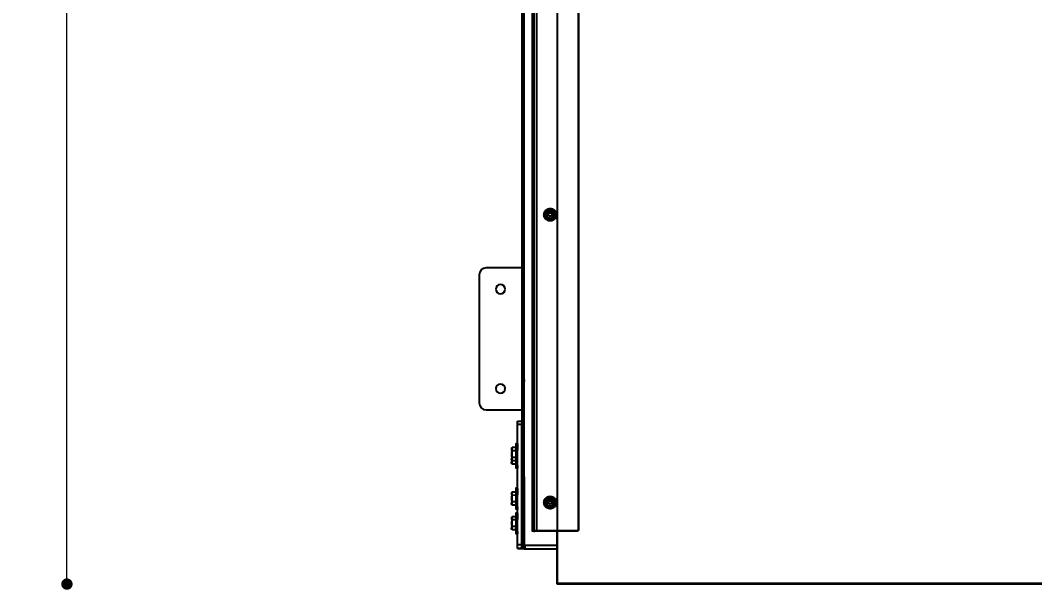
# Model space of a CAD drawing. Header units: millimetres. Extents: x 3109 to 13995, y 24552 to 39949.
# Drawn here: x 8012 to 9439, y 28842 to 29644 of the extents above; entities that cross this region are included whole.
import ezdxf

# ---------------------------------------------------------------- set-up
doc = ezdxf.new("R2010")
doc.units = ezdxf.units.MM
doc.header["$LTSCALE"] = 3
doc.layers.add('DomyÅ›lny', color=7, linetype='Continuous')
doc.styles.get("Standard").update_dxf_attribs({"font": 'arial.ttf'})
doc.dimstyles.new('MATEUSZ', dxfattribs={"dimtxt": 35, "dimasz": 16, "dimexe": 0.18, "dimexo": 0.0625, "dimgap": 0.09, "dimtad": 0, "dimdec": 0, "dimdsep": 46, "dimtxsty": 'Standard', "dimblk": 'DOT', "dimcen": 0.09, "dimse1": 1, "dimse2": 1, "dimadec": 0, "dimazin": 0, "dimtfac": 1, "dimtdec": 0, "dimtofl": 0, "dimtmove": 0, "dimatfit": 3, "dimfxl": 1, "dimtolj": 1, "dimtzin": 0, "dimlwd": 9, "dimlwe": 9, "dimarcsym": 0})

# ---------------------------------------------------------------- blocks, each defined once
blk = doc.blocks.new('_Dot')
at = {"color": 0, "linetype": 'ByBlock', "lineweight": -2}
blk.add_line((-0.5, 0), (-1, 0), dxfattribs=at)
at = {"color": 0, "linetype": 'ByBlock', "const_width": 0.5}
blk.add_lwpolyline([(-0.25, 0, 1), (0.25, 0, 1)], format="xyb", close=True, dxfattribs=at)
blk = doc.blocks.new('*D38')
at = {"color": 0, "lineweight": 9, "transparency": 16777216}
for p, q in [((8077.3, 31459.5), (8077.3, 30313)), ((8077.3, 28865.9), (8077.3, 30012.5))]:
    blk.add_line(p, q, dxfattribs=at)
at = {"layer": 'Defpoints', "color": 0, "transparency": 16777216}
for p in [(8767.1, 31475.5), (8077.3, 28849.9), (8767.1, 28849.9)]:
    blk.add_point(p, dxfattribs=at)
at = {"color": 0, "lineweight": 9, "transparency": 16777216, "xscale": 16, "yscale": 16, "zscale": 16}
for p, rotation in [((8077.3, 31475.5), 90), ((8077.3, 28849.9), 270)]:
    blk.add_blockref('_Dot', p, dxfattribs=dict(at, rotation=rotation))
at = {"color": 0, "transparency": 16777216, "insert": (8077.3, 30162.7), "char_height": 100, "attachment_point": 5, "rotation": 90}
blk.add_mtext('\\A1;2626', dxfattribs=at)

msp = doc.modelspace()

# ---------------------------------------------------------------- linework, layer by layer
at = {"layer": 'DomyÅ›lny'}
for p, q in [((8767.1, 31475.5), (8767.1, 28851.3)), ((8732.1, 28924.2), (8732.1, 31433.6)), ((8734.1, 31433.6), (8734.1, 28924.2)), ((8738, 31434.4), (8738, 28925)), ((8797.1, 28927), (8797.1, 31432.4)), ((8797.1, 31432.1), (8797.1, 28926.7)), ((8717.1, 31353), (8717.1, 29000.4)), ((8718.1, 31353.3), (8718.1, 29000.7)), ((8720.6, 29000.9), (8720.6, 31353.5)), ((8754.2, 29369.8), (8755.7, 29372.3)), ((8755.7, 29372.3), (8755.7, 29372.7)), ((8755.7, 29372.3), (8758.5, 29372.3)), ((8758.5, 29372.3), (8758.5, 29372.7)), ((8758.5, 29372.3), (8760, 29369.8)), ((8760, 29369.8), (8758.5, 29367.4)), ((8657.1, 29285), (8657.1, 29105)), ((8720.6, 29295), (8667.1, 29295)), ((8667.1, 29095), (8720.6, 29095)), ((8711.1, 29079.4), (8717.1, 29079.4)), ((8711.1, 28905.8), (8711.1, 29075.1)), ((8711.1, 29075.1), (8717.1, 29075.1)), ((8717.1, 28905.8), (8717.1, 29075.1)), ((8703.7, 29042.1), (8702.9, 29040.8)), ((8702.9, 29040.8), (8703.7, 29042)), ((8709.3, 29042), (8703.7, 29042.1)), ((8709.4, 29047.8), (8711.4, 29047.8)), ((8709.3, 29037.4), (8703.6, 29037.5)), ((8709.3, 29028.2), (8703.6, 29028.2)), ((8703.5, 29023.6), (8702.8, 29024.8)), ((8703.5, 29018.7), (8702.8, 29019.9)), ((8709.2, 29023.5), (8703.6, 29023.6)), ((8709.2, 29018.7), (8703.6, 29018.7)), ((8711.2, 29017.8), (8709.2, 29017.8)), ((8711.2, 29012.9), (8709.2, 29012.9)), ((8717.1, 29000.4), (8717.1, 28899.8)), ((8718.1, 29000.7), (8718.1, 28899.6)), ((8720.6, 29000.9), (8720.6, 28899.5)), ((8709.4, 28985.2), (8711.4, 28985.1)), ((8703.7, 28979.4), (8702.9, 28978.2)), ((8702.9, 28978.2), (8703.7, 28979.4)), ((8709.3, 28974.8), (8703.6, 28974.9)), ((8709.3, 28979.4), (8703.7, 28979.4)), ((8703.5, 28961), (8702.8, 28962.2)), ((8709.3, 28965.6), (8703.6, 28965.6)), ((8709.2, 28960.9), (8703.6, 28960.9)), ((8754.2, 28964.8), (8755.7, 28967.3)), ((8755.7, 28967.3), (8758.5, 28967.3)), ((8758.5, 28967.3), (8760, 28964.8)), ((8760, 28964.8), (8758.5, 28962.3)), ((8703.7, 28944.7), (8702.9, 28943.4)), ((8702.9, 28943.4), (8703.7, 28944.6)), ((8709.3, 28940.1), (8703.6, 28940.1)), ((8709.3, 28944.6), (8703.7, 28944.7)), ((8709.4, 28950.4), (8711.4, 28950.4)), ((8703.5, 28926.2), (8702.8, 28927.4)), ((8709.3, 28930.8), (8703.6, 28930.9)), ((8709.2, 28926.2), (8703.6, 28926.2)), ((8732.1, 28924.2), (8732.1, 28923.6)), ((8734.1, 28924.2), (8732.1, 28924.2)), ((8734.1, 28923.6), (8734.1, 28924.2)), ((8738, 28925), (8795.1, 28925)), ((8795.1, 28924.8), (8738, 28924.8)), ((8767.1, 28849.9), (8767.1, 28925)), ((8711.1, 28905.8), (8717.1, 28905.8)), ((8711.1, 28900.1), (8717.1, 28900.1)), ((8717.1, 28900.1), (8711.1, 28900.1)), ((8717.1, 28900.2), (8717.1, 28905.1)), ((8720.6, 28899.5), (8767.1, 28899.5)), ((8722.1, 28904.6), (8767.1, 28904.6)), ((8722.1, 28899.6), (8722.1, 28904.6)), ((8722.1, 28899.6), (8767.1, 28899.6)), ((8767.1, 28851.3), (8767.1, 28849.9)), ((8767.1, 28851.3), (9851.8, 28851.3)), ((9851.8, 28849.9), (8767.1, 28849.9))]:
    msp.add_line(p, q, dxfattribs=at)
for points in [[(8757.1, 29378.5, 0), (8757.9, 29378.5, 0), (8758.7, 29378.4, 0), (8759.5, 29378.2, 0), (8760.3, 29377.9, 0), (8761.1, 29377.5, 0), (8761.9, 29377.1, 0), (8762.6, 29376.6, 0), (8763.3, 29376, 0), (8763.9, 29375.3, 0), (8764.4, 29374.6, 0), (8764.9, 29373.8, 0), (8765.2, 29373, 0), (8765.5, 29372.2, 0), (8765.7, 29371.4, 0), (8765.8, 29370.6, 0), (8765.8, 29369.8, 0), (8765.8, 29369.1, 0), (8765.7, 29368.3, 0), (8765.5, 29367.5, 0), (8765.2, 29366.6, 0), (8764.9, 29365.9, 0), (8764.4, 29365.1, 0), (8763.9, 29364.4, 0), (8763.3, 29363.7, 0), (8762.6, 29363.1, 0), (8761.9, 29362.6, 0), (8761.1, 29362.1, 0), (8760.3, 29361.8, 0), (8759.5, 29361.5, 0), (8758.7, 29361.3, 0), (8757.9, 29361.2, 0), (8757.1, 29361.2, 0), (8756.3, 29361.2, 0), (8755.5, 29361.3, 0), (8754.7, 29361.5, 0), (8753.9, 29361.8, 0), (8753.1, 29362.1, 0), (8752.3, 29362.6, 0), (8751.6, 29363.1, 0), (8750.9, 29363.7, 0), (8750.3, 29364.4, 0), (8749.8, 29365.1, 0), (8749.3, 29365.9, 0), (8749, 29366.6, 0), (8748.7, 29367.5, 0), (8748.5, 29368.3, 0), (8748.4, 29369.1, 0), (8748.3, 29369.8, 0), (8748.4, 29370.6, 0), (8748.5, 29371.4, 0), (8748.7, 29372.2, 0), (8749, 29373, 0), (8749.3, 29373.8, 0), (8749.8, 29374.6, 0), (8750.3, 29375.3, 0), (8750.9, 29376, 0), (8751.6, 29376.6, 0), (8752.3, 29377.1, 0), (8753.1, 29377.5, 0), (8753.9, 29377.9, 0), (8754.7, 29378.2, 0), (8755.5, 29378.4, 0), (8756.3, 29378.5, 0)], [(8757.1, 29376.8, 0), (8757.7, 29376.7, 0), (8758.4, 29376.7, 0), (8759, 29376.5, 0), (8759.7, 29376.3, 0), (8760.3, 29376, 0), (8760.9, 29375.6, 0), (8761.5, 29375.2, 0), (8762, 29374.7, 0), (8762.5, 29374.2, 0), (8763, 29373.6, 0), (8763.3, 29373, 0), (8763.6, 29372.4, 0), (8763.8, 29371.7, 0), (8764, 29371.1, 0), (8764.1, 29370.5, 0), (8764.1, 29369.8, 0), (8764.1, 29369.2, 0), (8764, 29368.6, 0), (8763.8, 29367.9, 0), (8763.6, 29367.3, 0), (8763.3, 29366.7, 0), (8763, 29366, 0), (8762.5, 29365.5, 0), (8762, 29364.9, 0), (8761.5, 29364.5, 0), (8760.9, 29364, 0), (8760.3, 29363.7, 0), (8759.7, 29363.4, 0), (8759, 29363.2, 0), (8758.4, 29363, 0), (8757.7, 29362.9, 0), (8757.1, 29362.9, 0), (8756.5, 29362.9, 0), (8755.8, 29363, 0), (8755.2, 29363.2, 0), (8754.5, 29363.4, 0), (8753.9, 29363.7, 0), (8753.3, 29364, 0), (8752.7, 29364.5, 0), (8752.1, 29364.9, 0), (8751.7, 29365.5, 0), (8751.2, 29366, 0), (8750.9, 29366.7, 0), (8750.6, 29367.3, 0), (8750.4, 29367.9, 0), (8750.2, 29368.6, 0), (8750.1, 29369.2, 0), (8750.1, 29369.8, 0), (8750.1, 29370.5, 0), (8750.2, 29371.1, 0), (8750.4, 29371.7, 0), (8750.6, 29372.4, 0), (8750.9, 29373, 0), (8751.2, 29373.6, 0), (8751.7, 29374.2, 0), (8752.1, 29374.7, 0), (8752.7, 29375.2, 0), (8753.3, 29375.6, 0), (8753.9, 29376, 0), (8754.5, 29376.3, 0), (8755.2, 29376.5, 0), (8755.8, 29376.7, 0), (8756.5, 29376.7, 0)], [(8757.1, 28973.5, 0), (8757.9, 28973.4, 0), (8758.7, 28973.3, 0), (8759.5, 28973.1, 0), (8760.3, 28972.9, 0), (8761.1, 28972.5, 0), (8761.9, 28972.1, 0), (8762.6, 28971.5, 0), (8763.3, 28970.9, 0), (8763.9, 28970.3, 0), (8764.4, 28969.6, 0), (8764.9, 28968.8, 0), (8765.2, 28968, 0), (8765.5, 28967.2, 0), (8765.7, 28966.4, 0), (8765.8, 28965.6, 0), (8765.8, 28964.8, 0), (8765.8, 28964, 0), (8765.7, 28963.2, 0), (8765.5, 28962.4, 0), (8765.2, 28961.6, 0), (8764.9, 28960.8, 0), (8764.4, 28960.1, 0), (8763.9, 28959.4, 0), (8763.3, 28958.7, 0), (8762.6, 28958.1, 0), (8761.9, 28957.6, 0), (8761.1, 28957.1, 0), (8760.3, 28956.8, 0), (8759.5, 28956.5, 0), (8758.7, 28956.3, 0), (8757.9, 28956.2, 0), (8757.1, 28956.2, 0), (8756.3, 28956.2, 0), (8755.5, 28956.3, 0), (8754.7, 28956.5, 0), (8753.9, 28956.8, 0), (8753.1, 28957.1, 0), (8752.3, 28957.6, 0), (8751.6, 28958.1, 0), (8750.9, 28958.7, 0), (8750.3, 28959.4, 0), (8749.8, 28960.1, 0), (8749.3, 28960.8, 0), (8749, 28961.6, 0), (8748.7, 28962.4, 0), (8748.5, 28963.2, 0), (8748.4, 28964, 0), (8748.3, 28964.8, 0), (8748.4, 28965.6, 0), (8748.5, 28966.4, 0), (8748.7, 28967.2, 0), (8749, 28968, 0), (8749.3, 28968.8, 0), (8749.8, 28969.6, 0), (8750.3, 28970.3, 0), (8750.9, 28970.9, 0), (8751.6, 28971.5, 0), (8752.3, 28972.1, 0), (8753.1, 28972.5, 0), (8753.9, 28972.9, 0), (8754.7, 28973.1, 0), (8755.5, 28973.3, 0), (8756.3, 28973.4, 0)], [(8757.1, 28971.7, 0), (8757.7, 28971.7, 0), (8758.4, 28971.6, 0), (8759, 28971.5, 0), (8759.7, 28971.3, 0), (8760.3, 28971, 0), (8760.9, 28970.6, 0), (8761.5, 28970.2, 0), (8762, 28969.7, 0), (8762.5, 28969.2, 0), (8763, 28968.6, 0), (8763.3, 28968, 0), (8763.6, 28967.4, 0), (8763.8, 28966.7, 0), (8764, 28966.1, 0), (8764.1, 28965.4, 0), (8764.1, 28964.8, 0), (8764.1, 28964.2, 0), (8764, 28963.6, 0), (8763.8, 28962.9, 0), (8763.6, 28962.3, 0), (8763.3, 28961.6, 0), (8763, 28961, 0), (8762.5, 28960.4, 0), (8762, 28959.9, 0), (8761.5, 28959.4, 0), (8760.9, 28959, 0), (8760.3, 28958.7, 0), (8759.7, 28958.4, 0), (8759, 28958.2, 0), (8758.4, 28958, 0), (8757.7, 28957.9, 0), (8757.1, 28957.9, 0), (8756.5, 28957.9, 0), (8755.8, 28958, 0), (8755.2, 28958.2, 0), (8754.5, 28958.4, 0), (8753.9, 28958.7, 0), (8753.3, 28959, 0), (8752.7, 28959.4, 0), (8752.1, 28959.9, 0), (8751.7, 28960.4, 0), (8751.2, 28961, 0), (8750.9, 28961.6, 0), (8750.6, 28962.3, 0), (8750.4, 28962.9, 0), (8750.2, 28963.6, 0), (8750.1, 28964.2, 0), (8750.1, 28964.8, 0), (8750.1, 28965.4, 0), (8750.2, 28966.1, 0), (8750.4, 28966.7, 0), (8750.6, 28967.4, 0), (8750.9, 28968, 0), (8751.2, 28968.6, 0), (8751.7, 28969.2, 0), (8752.1, 28969.7, 0), (8752.7, 28970.2, 0), (8753.3, 28970.6, 0), (8753.9, 28971, 0), (8754.5, 28971.3, 0), (8755.2, 28971.5, 0), (8755.8, 28971.6, 0), (8756.5, 28971.7, 0)]]:
    msp.add_polyline3d(points, close=True, dxfattribs=at)
for points in [[(8765.8, 29369.7, 0), (8765.8, 29368.9, 0), (8765.7, 29368.1, 0), (8765.5, 29367.3, 0), (8765.2, 29366.5, 0), (8764.9, 29365.7, 0), (8764.4, 29364.9, 0), (8763.9, 29364.2, 0), (8763.3, 29363.5, 0), (8762.6, 29362.9, 0), (8761.9, 29362.4, 0), (8761.1, 29362, 0), (8760.3, 29361.6, 0), (8759.5, 29361.3, 0), (8758.7, 29361.1, 0), (8757.9, 29361, 0), (8757.1, 29361, 0), (8756.3, 29361, 0), (8755.5, 29361.1, 0), (8754.7, 29361.3, 0), (8753.9, 29361.6, 0), (8753.1, 29362, 0), (8752.3, 29362.4, 0), (8751.6, 29362.9, 0), (8750.9, 29363.5, 0), (8750.3, 29364.2, 0), (8749.8, 29364.9, 0), (8749.3, 29365.7, 0), (8749, 29366.5, 0), (8748.7, 29367.3, 0), (8748.5, 29368.1, 0), (8748.4, 29368.9, 0), (8748.3, 29369.7, 0)], [(8757.1, 29364.7, 0), (8756.6, 29364.7, 0), (8756.2, 29364.8, 0), (8755.7, 29364.9, 0), (8755.3, 29365.1, 0), (8754.8, 29365.3, 0), (8754.4, 29365.5, 0), (8753.9, 29365.8, 0), (8753.6, 29366.2, 0), (8753.2, 29366.5, 0), (8752.9, 29367, 0), (8752.7, 29367.4, 0), (8752.4, 29367.8, 0), (8752.3, 29368.3, 0), (8752.2, 29368.8, 0), (8752.1, 29369.2, 0), (8752.1, 29369.7, 0), (8752.1, 29370.1, 0), (8752.2, 29370.6, 0), (8752.3, 29371, 0), (8752.4, 29371.5, 0), (8752.7, 29371.9, 0), (8752.9, 29372.4, 0), (8753.2, 29372.8, 0), (8753.6, 29373.2, 0), (8753.9, 29373.5, 0), (8754.4, 29373.8, 0), (8754.8, 29374.1, 0), (8755.3, 29374.3, 0), (8755.7, 29374.4, 0), (8756.2, 29374.5, 0), (8756.6, 29374.6, 0), (8757.1, 29374.6, 0)], [(8754.2, 29370.2, 0), (8755.7, 29372.7, 0)], [(8755.7, 29367.7, 0), (8754.2, 29370.2, 0)], [(8755.7, 29372.7, 0), (8758.5, 29372.7, 0)], [(8757.1, 29374.6, 0), (8757.5, 29374.6, 0), (8758, 29374.5, 0), (8758.5, 29374.4, 0), (8758.9, 29374.3, 0), (8759.4, 29374.1, 0), (8759.8, 29373.8, 0), (8760.2, 29373.5, 0), (8760.6, 29373.2, 0), (8761, 29372.8, 0), (8761.3, 29372.4, 0), (8761.5, 29371.9, 0), (8761.7, 29371.5, 0), (8761.9, 29371, 0), (8762, 29370.6, 0), (8762.1, 29370.1, 0), (8762.1, 29369.7, 0), (8762.1, 29369.2, 0), (8762, 29368.8, 0), (8761.9, 29368.3, 0), (8761.7, 29367.8, 0), (8761.5, 29367.4, 0), (8761.3, 29367, 0), (8761, 29366.5, 0), (8760.6, 29366.2, 0), (8760.2, 29365.8, 0), (8759.8, 29365.5, 0), (8759.4, 29365.3, 0), (8758.9, 29365.1, 0), (8758.5, 29364.9, 0), (8758, 29364.8, 0), (8757.5, 29364.7, 0), (8757.1, 29364.7, 0)], [(8758.5, 29372.7, 0), (8760, 29370.2, 0)], [(8760, 29370.2, 0), (8758.5, 29367.7, 0)], [(8758.5, 29367.7, 0), (8755.7, 29367.7, 0)], [(8717.1, 29139.3, 0), (8717.1, 29139.3, 0), (8717.1, 29139.3, 0), (8717.1, 29139.3, 0), (8717.1, 29139.3, 0), (8717.1, 29139.3, 0), (8717.1, 29139.3, 0), (8717.1, 29139.3, 0), (8717.1, 29139.3, 0), (8717.2, 29139.3, 0), (8717.2, 29139.2, 0), (8717.3, 29139.2, 0), (8717.6, 29139.2, 0), (8718.4, 29139.1, 0), (8720.3, 29139, 0)], [(8717.1, 29137.1, 0), (8717.1, 29137.1, 0), (8717.1, 29137.1, 0), (8717.1, 29137.1, 0), (8717.1, 29137.1, 0), (8717.1, 29137.1, 0), (8717.1, 29137.1, 0), (8717.1, 29137.1, 0), (8717.1, 29137, 0), (8717.1, 29137, 0), (8717.2, 29137, 0), (8717.3, 29137, 0), (8717.7, 29136.9, 0), (8719.1, 29136.7, 0), (8722.1, 29136.6, 0)], [(8711.1, 29075.1, 0), (8711.1, 29078.4, 0), (8711.1, 29079.3, 0), (8711.1, 29079.4, 0), (8711.1, 29079.4, 0), (8711.1, 29079.4, 0), (8711.1, 29079.4, 0), (8711.1, 29079.4, 0), (8711.1, 29079.4, 0), (8711.1, 29079.4, 0), (8711.1, 29079.4, 0), (8711.1, 29079.4, 0), (8711.1, 29079.4, 0), (8711.1, 29079.4, 0), (8711.1, 29079.4, 0), (8711.1, 29079.4, 0), (8711.1, 29079.4, 0), (8711.1, 29079.4, 0), (8711.1, 29079.4, 0), (8711.1, 29079.4, 0), (8711.1, 29079.4, 0), (8711.1, 29079.4, 0), (8711.1, 29079.4, 0), (8711.1, 29079.4, 0)], [(8717.1, 29079.4, 0), (8717.1, 29079.4, 0), (8717.1, 29079.4, 0), (8717.1, 29079.4, 0), (8717.1, 29079.4, 0), (8717.1, 29079.4, 0), (8717.1, 29079.4, 0), (8717.1, 29079.4, 0), (8717.1, 29079.4, 0), (8717.1, 29079.4, 0), (8717.1, 29079.4, 0), (8717.1, 29079.4, 0), (8717.1, 29079.4, 0), (8717.1, 29079.4, 0), (8717.1, 29079.4, 0), (8717.1, 29079.4, 0), (8717.1, 29079.4, 0), (8717.1, 29079.4, 0), (8717.1, 29079.4, 0), (8717.1, 29079.4, 0), (8717.1, 29079.4, 0), (8717.1, 29079.3, 0), (8717.1, 29078.8, 0), (8717.1, 29075.1, 0)], [(8702.9, 29039.8, 0), (8703, 29040.3, 0), (8703.1, 29040.9, 0), (8703.3, 29041.4, 0), (8703.7, 29042.1, 0)], [(8702.9, 29040.8, 0), (8702.9, 29040.8, 0), (8702.9, 29040.8, 0), (8702.9, 29040.8, 0), (8702.9, 29040.8, 0), (8702.9, 29040.8, 0), (8702.9, 29040.8, 0), (8702.9, 29040.8, 0), (8702.9, 29040.8, 0), (8702.9, 29040.8, 0), (8702.9, 29040.8, 0), (8702.9, 29040.8, 0), (8702.9, 29040.8, 0), (8702.9, 29040.8, 0), (8702.9, 29040.8, 0), (8702.9, 29040.8, 0), (8702.9, 29040.8, 0), (8702.9, 29040.8, 0), (8702.9, 29040.8, 0), (8702.9, 29040.8, 0), (8702.9, 29040.8, 0), (8702.9, 29040.8, 0), (8702.9, 29040.8, 0), (8702.9, 29040.8, 0), (8702.9, 29040.8, 0), (8702.9, 29040.8, 0), (8702.9, 29040.8, 0), (8702.9, 29040.8, 0), (8702.9, 29040.8, 0), (8702.9, 29040.8, 0), (8702.9, 29040.5, 0), (8702.9, 29039.8, 0)], [(8702.9, 29039.8, 0), (8702.9, 29032.9, 0)], [(8703.6, 29037.5, 0), (8703.3, 29038.1, 0), (8703.1, 29038.7, 0), (8703, 29039.2, 0), (8702.9, 29039.8, 0)], [(8709.3, 29032.9, 0), (8709.3, 29043.4, 0), (8709.4, 29046.8, 0), (8709.4, 29047.5, 0), (8709.4, 29047.7, 0), (8709.4, 29047.8, 0), (8709.4, 29047.8, 0), (8709.4, 29047.8, 0), (8709.4, 29047.8, 0), (8709.4, 29047.8, 0), (8709.4, 29047.8, 0), (8709.4, 29047.8, 0), (8709.4, 29047.8, 0), (8709.4, 29047.8, 0), (8709.4, 29047.8, 0), (8709.4, 29047.8, 0), (8709.4, 29047.8, 0), (8709.4, 29047.8, 0), (8709.4, 29047.8, 0), (8709.4, 29047.8, 0), (8709.4, 29047.8, 0), (8709.4, 29047.8, 0), (8709.4, 29047.8, 0), (8709.4, 29047.8, 0), (8709.4, 29047.8, 0), (8709.4, 29047.8, 0), (8709.4, 29047.8, 0), (8709.4, 29047.8, 0), (8709.4, 29047.8, 0), (8709.4, 29047.8, 0), (8709.4, 29047.8, 0), (8709.4, 29047.8, 0), (8709.4, 29047.8, 0), (8709.4, 29047.7, 0), (8709.4, 29047.5, 0), (8709.4, 29046.8, 0), (8709.4, 29043.4, 0), (8709.3, 29032.7, 0)], [(8711.3, 29032.7, 0), (8711.4, 29043.3, 0), (8711.4, 29046.7, 0), (8711.4, 29047.5, 0), (8711.4, 29047.7, 0), (8711.4, 29047.8, 0), (8711.4, 29047.8, 0), (8711.4, 29047.8, 0), (8711.4, 29047.8, 0), (8711.4, 29047.8, 0), (8711.4, 29047.8, 0), (8711.4, 29047.8, 0), (8711.4, 29047.8, 0), (8711.4, 29047.8, 0), (8711.4, 29047.8, 0), (8711.4, 29047.8, 0), (8711.4, 29047.8, 0), (8711.4, 29047.8, 0), (8711.4, 29047.8, 0), (8711.4, 29047.8, 0), (8711.4, 29047.8, 0)], [(8702.9, 29025.9, 0), (8702.9, 29025.1, 0), (8702.8, 29024.9, 0), (8702.8, 29024.8, 0), (8702.8, 29024.8, 0), (8702.8, 29024.8, 0), (8702.8, 29024.8, 0), (8702.8, 29024.8, 0), (8702.8, 29024.8, 0), (8702.8, 29024.8, 0), (8702.8, 29024.8, 0), (8702.8, 29024.8, 0), (8702.8, 29024.8, 0), (8702.8, 29024.8, 0), (8702.8, 29024.8, 0), (8702.8, 29024.8, 0), (8702.8, 29024.8, 0), (8702.8, 29024.8, 0), (8702.8, 29024.8, 0), (8702.8, 29024.8, 0), (8702.8, 29024.8, 0), (8702.8, 29024.8, 0), (8702.8, 29024.8, 0), (8702.8, 29024.8, 0), (8702.8, 29024.8, 0), (8702.8, 29024.8, 0), (8702.8, 29024.8, 0), (8702.8, 29024.8, 0), (8702.8, 29024.8, 0), (8702.8, 29024.8, 0), (8702.8, 29024.8, 0), (8702.8, 29024.8, 0), (8702.8, 29024.8, 0), (8702.8, 29024.8, 0), (8702.8, 29024.8, 0), (8702.8, 29024.9, 0), (8702.8, 29025.1, 0), (8702.8, 29025.9, 0)], [(8702.9, 29032.9, 0), (8703.1, 29035.1, 0), (8703.6, 29037.5, 0)], [(8702.9, 29032.9, 0), (8702.9, 29025.9, 0)], [(8703.6, 29028.2, 0), (8703.1, 29030.6, 0), (8702.9, 29032.9, 0)], [(8702.9, 29025.9, 0), (8702.9, 29026.5, 0), (8703, 29027, 0), (8703.3, 29027.6, 0), (8703.6, 29028.2, 0)], [(8702.9, 29028, 0), (8702.9, 29021, 0)], [(8703.6, 29023.6, 0), (8703.2, 29024.2, 0), (8703, 29024.8, 0), (8702.9, 29025.4, 0), (8702.9, 29025.9, 0)], [(8709.3, 29032.7, 0), (8709.2, 29022.1, 0), (8709.2, 29018.8, 0), (8709.2, 29018, 0), (8709.2, 29017.8, 0), (8709.2, 29017.8, 0), (8709.2, 29017.8, 0), (8709.2, 29017.8, 0), (8709.2, 29017.8, 0), (8709.2, 29017.8, 0), (8709.2, 29017.8, 0), (8709.2, 29017.8, 0), (8709.2, 29017.8, 0), (8709.2, 29017.8, 0), (8709.2, 29017.8, 0), (8709.2, 29017.8, 0), (8709.2, 29017.8, 0), (8709.2, 29017.8, 0), (8709.2, 29017.8, 0), (8709.2, 29017.8, 0), (8709.2, 29017.8, 0), (8709.2, 29017.8, 0), (8709.2, 29017.8, 0), (8709.2, 29017.8, 0), (8709.2, 29017.8, 0), (8709.2, 29017.8, 0), (8709.2, 29017.8, 0), (8709.2, 29017.8, 0), (8709.2, 29017.8, 0), (8709.2, 29017.8, 0), (8709.2, 29017.8, 0), (8709.2, 29017.8, 0), (8709.2, 29017.8, 0), (8709.2, 29017.8, 0), (8709.2, 29018, 0), (8709.2, 29018.8, 0), (8709.2, 29022.1, 0), (8709.3, 29032.9, 0)], [(8711.2, 29017.8, 0), (8711.2, 29017.8, 0), (8711.2, 29017.8, 0), (8711.2, 29017.8, 0), (8711.2, 29017.8, 0), (8711.2, 29017.8, 0), (8711.2, 29017.8, 0), (8711.2, 29017.8, 0), (8711.2, 29017.8, 0), (8711.2, 29017.8, 0), (8711.2, 29017.8, 0), (8711.2, 29017.8, 0), (8711.2, 29017.8, 0), (8711.2, 29017.8, 0), (8711.2, 29017.8, 0), (8711.2, 29017.8, 0), (8711.2, 29018, 0), (8711.2, 29018.8, 0), (8711.2, 29022.1, 0), (8711.3, 29032.7, 0)], [(8702.9, 29021, 0), (8702.9, 29020.2, 0), (8702.8, 29020, 0), (8702.8, 29020, 0), (8702.8, 29020, 0), (8702.8, 29019.9, 0), (8702.8, 29019.9, 0), (8702.8, 29019.9, 0), (8702.8, 29019.9, 0), (8702.8, 29019.9, 0), (8702.8, 29019.9, 0), (8702.8, 29019.9, 0), (8702.8, 29019.9, 0), (8702.8, 29019.9, 0), (8702.8, 29019.9, 0), (8702.8, 29019.9, 0), (8702.8, 29019.9, 0), (8702.8, 29019.9, 0), (8702.8, 29019.9, 0), (8702.8, 29019.9, 0), (8702.8, 29019.9, 0), (8702.8, 29019.9, 0), (8702.8, 29019.9, 0), (8702.8, 29019.9, 0), (8702.8, 29019.9, 0), (8702.8, 29019.9, 0), (8702.8, 29019.9, 0), (8702.8, 29019.9, 0), (8702.8, 29019.9, 0), (8702.8, 29019.9, 0), (8702.8, 29019.9, 0), (8702.8, 29019.9, 0), (8702.8, 29019.9, 0), (8702.8, 29019.9, 0), (8702.8, 29020, 0), (8702.8, 29020, 0), (8702.8, 29020.2, 0), (8702.8, 29021, 0)], [(8702.9, 29021, 0), (8702.9, 29021.6, 0), (8703, 29022.2, 0), (8703.3, 29022.7, 0), (8703.6, 29023.4, 0)], [(8703.6, 29018.7, 0), (8703.2, 29019.3, 0), (8703, 29019.9, 0), (8702.9, 29020.5, 0), (8702.9, 29021, 0)], [(8709.3, 29024.2, 0), (8709.2, 29013.1, 0), (8709.2, 29012.9, 0), (8709.2, 29012.9, 0), (8709.2, 29012.9, 0), (8709.2, 29012.9, 0), (8709.2, 29012.9, 0), (8709.2, 29012.9, 0), (8709.2, 29012.9, 0), (8709.2, 29012.9, 0), (8709.2, 29012.9, 0), (8709.2, 29012.9, 0), (8709.2, 29012.9, 0), (8709.2, 29012.9, 0), (8709.2, 29012.9, 0), (8709.2, 29012.9, 0), (8709.2, 29012.9, 0), (8709.2, 29012.9, 0), (8709.2, 29012.9, 0), (8709.2, 29012.9, 0), (8709.2, 29012.9, 0), (8709.2, 29012.9, 0), (8709.2, 29012.9, 0), (8709.2, 29012.9, 0), (8709.2, 29012.9, 0), (8709.2, 29012.9, 0), (8709.2, 29012.9, 0), (8709.2, 29012.9, 0), (8709.2, 29012.9, 0), (8709.2, 29012.9, 0), (8709.2, 29012.9, 0), (8709.2, 29012.9, 0), (8709.2, 29013, 0), (8709.2, 29013.4, 0), (8709.2, 29015.2, 0), (8709.2, 29020, 0)], [(8711.2, 29013.7, 0), (8711.3, 29019, 0)], [(8711.2, 29016.8, 0), (8711.2, 29013.8, 0), (8711.2, 29013.1, 0), (8711.2, 29013, 0), (8711.2, 29012.9, 0), (8711.2, 29012.9, 0), (8711.2, 29012.9, 0), (8711.2, 29012.9, 0), (8711.2, 29012.9, 0), (8711.2, 29012.9, 0), (8711.2, 29012.9, 0), (8711.2, 29012.9, 0), (8711.2, 29012.9, 0), (8711.2, 29012.9, 0), (8711.2, 29012.9, 0), (8711.2, 29012.9, 0), (8711.2, 29012.9, 0), (8711.2, 29012.9, 0), (8711.2, 29012.9, 0), (8711.2, 29012.9, 0)], [(8717.1, 29000.4, 0), (8717.1, 29000.4, 0), (8717.1, 29000.4, 0), (8717.1, 29000.4, 0), (8717.1, 29000.4, 0), (8717.1, 29000.4, 0), (8717.1, 29000.4, 0), (8717.1, 29000.4, 0), (8717.2, 29000.5, 0), (8717.2, 29000.5, 0), (8717.3, 29000.5, 0), (8717.6, 29000.6, 0), (8718.1, 29000.7, 0)], [(8718.1, 29000.7, 0), (8720.6, 29000.9, 0)], [(8709.3, 28970.2, 0), (8709.3, 28980.8, 0), (8709.4, 28984.1, 0), (8709.4, 28984.9, 0), (8709.4, 28985.1, 0), (8709.4, 28985.1, 0), (8709.4, 28985.1, 0), (8709.4, 28985.2, 0), (8709.4, 28985.2, 0), (8709.4, 28985.2, 0), (8709.4, 28985.2, 0), (8709.4, 28985.2, 0), (8709.4, 28985.2, 0), (8709.4, 28985.2, 0), (8709.4, 28985.2, 0), (8709.4, 28985.2, 0), (8709.4, 28985.2, 0), (8709.4, 28985.2, 0), (8709.4, 28985.2, 0), (8709.4, 28985.2, 0), (8709.4, 28985.2, 0), (8709.4, 28985.2, 0), (8709.4, 28985.2, 0), (8709.4, 28985.2, 0), (8709.4, 28985.2, 0), (8709.4, 28985.2, 0), (8709.4, 28985.2, 0), (8709.4, 28985.2, 0), (8709.4, 28985.2, 0), (8709.4, 28985.2, 0), (8709.4, 28985.2, 0), (8709.4, 28985.1, 0), (8709.4, 28985.1, 0), (8709.4, 28985.1, 0), (8709.4, 28984.9, 0), (8709.4, 28984.1, 0), (8709.4, 28980.8, 0), (8709.3, 28970.1, 0)], [(8711.3, 28970.1, 0), (8711.4, 28980.7, 0), (8711.4, 28984.1, 0), (8711.4, 28984.9, 0), (8711.4, 28985.1, 0), (8711.4, 28985.1, 0), (8711.4, 28985.1, 0), (8711.4, 28985.1, 0), (8711.4, 28985.1, 0), (8711.4, 28985.1, 0), (8711.4, 28985.1, 0), (8711.4, 28985.1, 0), (8711.4, 28985.1, 0), (8711.4, 28985.1, 0), (8711.4, 28985.1, 0), (8711.4, 28985.1, 0), (8711.4, 28985.1, 0), (8711.4, 28985.1, 0), (8711.4, 28985.1, 0), (8711.4, 28985.1, 0), (8711.4, 28985.1, 0)], [(8703.7, 28979.4, 0), (8703.3, 28978.8, 0), (8703.1, 28978.2, 0), (8703, 28977.7, 0), (8702.9, 28977.1, 0)], [(8702.9, 28977.1, 0), (8703, 28977.7, 0), (8703.1, 28978.2, 0), (8703.3, 28978.8, 0), (8703.7, 28979.4, 0)], [(8702.9, 28978.2, 0), (8702.9, 28978.2, 0), (8702.9, 28978.2, 0), (8702.9, 28978.2, 0), (8702.9, 28978.2, 0), (8702.9, 28978.2, 0), (8702.9, 28978.2, 0), (8702.9, 28978.2, 0), (8702.9, 28978.2, 0), (8702.9, 28978.2, 0), (8702.9, 28978.2, 0), (8702.9, 28978.2, 0), (8702.9, 28978.2, 0), (8702.9, 28978.2, 0), (8702.9, 28978.2, 0), (8702.9, 28978.2, 0), (8702.9, 28978.2, 0), (8702.9, 28978.2, 0), (8702.9, 28978.2, 0), (8702.9, 28978.2, 0), (8702.9, 28978.2, 0), (8702.9, 28978.2, 0), (8702.9, 28978.2, 0), (8702.9, 28978.2, 0), (8702.9, 28978.2, 0), (8702.9, 28978.2, 0), (8702.9, 28978.2, 0), (8702.9, 28978.2, 0), (8702.9, 28978.2, 0), (8702.9, 28978.1, 0), (8702.9, 28977.9, 0), (8702.9, 28977.1, 0)], [(8702.9, 28977.1, 0), (8702.9, 28970.2, 0)], [(8703.6, 28974.9, 0), (8703.3, 28975.5, 0), (8703.1, 28976, 0), (8703, 28976.6, 0), (8702.9, 28977.1, 0)], [(8702.9, 28970.2, 0), (8703.1, 28972.5, 0), (8703.6, 28974.9, 0)], [(8702.9, 28970.2, 0), (8702.9, 28963.3, 0)], [(8703.6, 28965.6, 0), (8703.1, 28968, 0), (8702.9, 28970.2, 0)], [(8709.3, 28970.1, 0), (8709.2, 28959.5, 0), (8709.2, 28956.2, 0), (8709.2, 28955.4, 0), (8709.2, 28955.2, 0), (8709.2, 28955.2, 0), (8709.2, 28955.2, 0), (8709.2, 28955.2, 0), (8709.2, 28955.2, 0), (8709.2, 28955.2, 0), (8709.2, 28955.2, 0), (8709.2, 28955.2, 0), (8709.2, 28955.2, 0), (8709.2, 28955.2, 0), (8709.2, 28955.2, 0), (8709.2, 28955.2, 0), (8709.2, 28955.2, 0), (8709.2, 28955.2, 0), (8709.2, 28955.2, 0), (8709.2, 28955.2, 0), (8709.2, 28955.2, 0), (8709.2, 28955.2, 0), (8709.2, 28955.2, 0), (8709.2, 28955.2, 0), (8709.2, 28955.2, 0), (8709.2, 28955.2, 0), (8709.2, 28955.2, 0), (8709.2, 28955.2, 0), (8709.2, 28955.2, 0), (8709.2, 28955.2, 0), (8709.2, 28955.2, 0), (8709.2, 28955.2, 0), (8709.2, 28955.2, 0), (8709.2, 28955.2, 0), (8709.2, 28955.4, 0), (8709.2, 28956.2, 0), (8709.2, 28959.5, 0), (8709.3, 28970.2, 0)], [(8711.2, 28955.1, 0), (8711.2, 28955.1, 0), (8711.2, 28955.1, 0), (8711.2, 28955.1, 0), (8711.2, 28955.1, 0), (8711.2, 28955.1, 0), (8711.2, 28955.1, 0), (8711.2, 28955.1, 0), (8711.2, 28955.1, 0), (8711.2, 28955.1, 0), (8711.2, 28955.1, 0), (8711.2, 28955.1, 0), (8711.2, 28955.1, 0), (8711.2, 28955.1, 0), (8711.2, 28955.2, 0), (8711.2, 28955.2, 0), (8711.2, 28955.4, 0), (8711.2, 28956.2, 0), (8711.2, 28959.5, 0), (8711.3, 28970.1, 0)], [(8757.1, 28959.7, 0), (8756.6, 28959.7, 0), (8756.2, 28959.8, 0), (8755.7, 28959.9, 0), (8755.3, 28960, 0), (8754.8, 28960.3, 0), (8754.4, 28960.5, 0), (8753.9, 28960.8, 0), (8753.6, 28961.1, 0), (8753.2, 28961.5, 0), (8752.9, 28961.9, 0), (8752.7, 28962.4, 0), (8752.4, 28962.8, 0), (8752.3, 28963.3, 0), (8752.2, 28963.7, 0), (8752.1, 28964.2, 0), (8752.1, 28964.6, 0), (8752.1, 28965.1, 0), (8752.2, 28965.6, 0), (8752.3, 28966, 0), (8752.4, 28966.5, 0), (8752.7, 28966.9, 0), (8752.9, 28967.4, 0), (8753.2, 28967.8, 0), (8753.6, 28968.2, 0), (8753.9, 28968.5, 0), (8754.4, 28968.8, 0), (8754.8, 28969, 0), (8755.3, 28969.3, 0), (8755.7, 28969.4, 0), (8756.2, 28969.5, 0), (8756.6, 28969.6, 0), (8757.1, 28969.6, 0)], [(8757.1, 28969.6, 0), (8757.5, 28969.6, 0), (8758, 28969.5, 0), (8758.5, 28969.4, 0), (8758.9, 28969.3, 0), (8759.4, 28969, 0), (8759.8, 28968.8, 0), (8760.2, 28968.5, 0), (8760.6, 28968.2, 0), (8761, 28967.8, 0), (8761.3, 28967.4, 0), (8761.5, 28966.9, 0), (8761.7, 28966.5, 0), (8761.9, 28966, 0), (8762, 28965.6, 0), (8762.1, 28965.1, 0), (8762.1, 28964.6, 0), (8762.1, 28964.2, 0), (8762, 28963.7, 0), (8761.9, 28963.3, 0), (8761.7, 28962.8, 0), (8761.5, 28962.4, 0), (8761.3, 28961.9, 0), (8761, 28961.5, 0), (8760.6, 28961.1, 0), (8760.2, 28960.8, 0), (8759.8, 28960.5, 0), (8759.4, 28960.3, 0), (8758.9, 28960, 0), (8758.5, 28959.9, 0), (8758, 28959.8, 0), (8757.5, 28959.7, 0), (8757.1, 28959.7, 0)], [(8702.9, 28963.3, 0), (8702.9, 28962.5, 0), (8702.8, 28962.3, 0), (8702.8, 28962.2, 0), (8702.8, 28962.2, 0), (8702.8, 28962.2, 0), (8702.8, 28962.2, 0), (8702.8, 28962.2, 0), (8702.8, 28962.2, 0), (8702.8, 28962.2, 0), (8702.8, 28962.2, 0), (8702.8, 28962.2, 0), (8702.8, 28962.2, 0), (8702.8, 28962.2, 0), (8702.8, 28962.2, 0), (8702.8, 28962.2, 0), (8702.8, 28962.2, 0), (8702.8, 28962.2, 0), (8702.8, 28962.2, 0), (8702.8, 28962.2, 0), (8702.8, 28962.2, 0), (8702.8, 28962.2, 0), (8702.8, 28962.2, 0), (8702.8, 28962.2, 0), (8702.8, 28962.2, 0), (8702.8, 28962.2, 0), (8702.8, 28962.2, 0), (8702.8, 28962.2, 0), (8702.8, 28962.2, 0), (8702.8, 28962.2, 0), (8702.8, 28962.2, 0), (8702.8, 28962.2, 0), (8702.8, 28962.2, 0), (8702.8, 28962.2, 0), (8702.8, 28962.2, 0), (8702.8, 28962.3, 0), (8702.8, 28962.5, 0), (8702.8, 28963.2, 0)], [(8702.9, 28963.3, 0), (8702.9, 28963.8, 0), (8703, 28964.4, 0), (8703.3, 28965, 0), (8703.6, 28965.6, 0)], [(8703.6, 28960.9, 0), (8703.2, 28961.6, 0), (8703, 28962.2, 0), (8702.9, 28962.7, 0), (8702.9, 28963.3, 0)], [(8711.2, 28958.8, 0), (8711.2, 28956, 0), (8711.2, 28955.3, 0), (8711.2, 28955.2, 0), (8711.2, 28955.2, 0), (8711.2, 28955.1, 0), (8711.2, 28955.1, 0), (8711.2, 28955.1, 0), (8711.2, 28955.1, 0), (8711.2, 28955.1, 0), (8711.2, 28955.1, 0), (8711.2, 28955.1, 0), (8711.2, 28955.1, 0), (8711.2, 28955.1, 0), (8711.2, 28955.1, 0), (8711.2, 28955.1, 0), (8711.2, 28955.1, 0), (8711.2, 28955.1, 0), (8711.2, 28955.1, 0), (8711.2, 28955.1, 0)], [(8765.8, 28964.6, 0), (8765.8, 28963.9, 0), (8765.7, 28963.1, 0), (8765.5, 28962.3, 0), (8765.2, 28961.5, 0), (8764.9, 28960.7, 0), (8764.4, 28959.9, 0), (8763.9, 28959.2, 0), (8763.3, 28958.5, 0), (8762.6, 28957.9, 0), (8761.9, 28957.4, 0), (8761.1, 28957, 0), (8760.3, 28956.6, 0), (8759.5, 28956.3, 0), (8758.7, 28956.1, 0), (8757.9, 28956, 0), (8757.1, 28956, 0), (8756.3, 28956, 0), (8755.5, 28956.1, 0), (8754.7, 28956.3, 0), (8753.9, 28956.6, 0), (8753.1, 28957, 0), (8752.3, 28957.4, 0), (8751.6, 28957.9, 0), (8750.9, 28958.5, 0), (8750.3, 28959.2, 0), (8749.8, 28959.9, 0), (8749.3, 28960.7, 0), (8749, 28961.5, 0), (8748.7, 28962.3, 0), (8748.5, 28963.1, 0), (8748.4, 28963.9, 0), (8748.3, 28964.6, 0)], [(8754.2, 28965.2, 0), (8755.7, 28967.6, 0)], [(8755.7, 28962.7, 0), (8754.2, 28965.2, 0)], [(8755.7, 28967.6, 0), (8758.5, 28967.6, 0)], [(8758.5, 28962.7, 0), (8755.7, 28962.7, 0)], [(8758.5, 28967.6, 0), (8760, 28965.2, 0)], [(8760, 28965.2, 0), (8758.5, 28962.7, 0)], [(8765.1, 28968.1, 0), (8765.4, 28967.2, 0), (8765.7, 28966.4, 0), (8765.8, 28965.5, 0), (8765.8, 28964.6, 0)], [(8702.9, 28942.4, 0), (8703, 28942.9, 0), (8703.1, 28943.5, 0), (8703.3, 28944.1, 0), (8703.7, 28944.7, 0)], [(8702.9, 28943.4, 0), (8702.9, 28943.4, 0), (8702.9, 28943.4, 0), (8702.9, 28943.4, 0), (8702.9, 28943.4, 0), (8702.9, 28943.4, 0), (8702.9, 28943.4, 0), (8702.9, 28943.4, 0), (8702.9, 28943.4, 0), (8702.9, 28943.4, 0), (8702.9, 28943.4, 0), (8702.9, 28943.4, 0), (8702.9, 28943.4, 0), (8702.9, 28943.4, 0), (8702.9, 28943.4, 0), (8702.9, 28943.4, 0), (8702.9, 28943.4, 0), (8702.9, 28943.4, 0), (8702.9, 28943.4, 0), (8702.9, 28943.4, 0), (8702.9, 28943.4, 0), (8702.9, 28943.4, 0), (8702.9, 28943.4, 0), (8702.9, 28943.4, 0), (8702.9, 28943.4, 0), (8702.9, 28943.4, 0), (8702.9, 28943.4, 0), (8702.9, 28943.4, 0), (8702.9, 28943.4, 0), (8702.9, 28943.4, 0), (8702.9, 28943.2, 0), (8702.9, 28942.4, 0)], [(8702.9, 28942.4, 0), (8702.9, 28935.5, 0)], [(8703.6, 28940.1, 0), (8703.3, 28940.7, 0), (8703.1, 28941.3, 0), (8703, 28941.8, 0), (8702.9, 28942.4, 0)], [(8702.9, 28935.5, 0), (8703.1, 28937.7, 0), (8703.6, 28940.1, 0)], [(8709.3, 28935.5, 0), (8709.3, 28946.1, 0), (8709.4, 28949.4, 0), (8709.4, 28950.2, 0), (8709.4, 28950.3, 0), (8709.4, 28950.4, 0), (8709.4, 28950.4, 0), (8709.4, 28950.4, 0), (8709.4, 28950.4, 0), (8709.4, 28950.4, 0), (8709.4, 28950.4, 0), (8709.4, 28950.4, 0), (8709.4, 28950.4, 0), (8709.4, 28950.4, 0), (8709.4, 28950.4, 0), (8709.4, 28950.4, 0), (8709.4, 28950.4, 0), (8709.4, 28950.4, 0), (8709.4, 28950.4, 0), (8709.4, 28950.4, 0), (8709.4, 28950.4, 0), (8709.4, 28950.4, 0), (8709.4, 28950.4, 0), (8709.4, 28950.4, 0), (8709.4, 28950.4, 0), (8709.4, 28950.4, 0), (8709.4, 28950.4, 0), (8709.4, 28950.4, 0), (8709.4, 28950.4, 0), (8709.4, 28950.4, 0), (8709.4, 28950.4, 0), (8709.4, 28950.4, 0), (8709.4, 28950.4, 0), (8709.4, 28950.3, 0), (8709.4, 28950.2, 0), (8709.4, 28949.4, 0), (8709.4, 28946.1, 0), (8709.3, 28935.3, 0)], [(8711.3, 28935.3, 0), (8711.4, 28946, 0), (8711.4, 28949.3, 0), (8711.4, 28950.1, 0), (8711.4, 28950.3, 0), (8711.4, 28950.4, 0), (8711.4, 28950.4, 0), (8711.4, 28950.4, 0), (8711.4, 28950.4, 0), (8711.4, 28950.4, 0), (8711.4, 28950.4, 0), (8711.4, 28950.4, 0), (8711.4, 28950.4, 0), (8711.4, 28950.4, 0), (8711.4, 28950.4, 0), (8711.4, 28950.4, 0), (8711.4, 28950.4, 0), (8711.4, 28950.4, 0), (8711.4, 28950.4, 0), (8711.4, 28950.4, 0), (8711.4, 28950.4, 0)], [(8702.9, 28928.5, 0), (8702.9, 28927.7, 0), (8702.8, 28927.5, 0), (8702.8, 28927.5, 0), (8702.8, 28927.4, 0), (8702.8, 28927.4, 0), (8702.8, 28927.4, 0), (8702.8, 28927.4, 0), (8702.8, 28927.4, 0), (8702.8, 28927.4, 0), (8702.8, 28927.4, 0), (8702.8, 28927.4, 0), (8702.8, 28927.4, 0), (8702.8, 28927.4, 0), (8702.8, 28927.4, 0), (8702.8, 28927.4, 0), (8702.8, 28927.4, 0), (8702.8, 28927.4, 0), (8702.8, 28927.4, 0), (8702.8, 28927.4, 0), (8702.8, 28927.4, 0), (8702.8, 28927.4, 0), (8702.8, 28927.4, 0), (8702.8, 28927.4, 0), (8702.8, 28927.4, 0), (8702.8, 28927.4, 0), (8702.8, 28927.4, 0), (8702.8, 28927.4, 0), (8702.8, 28927.4, 0), (8702.8, 28927.4, 0), (8702.8, 28927.4, 0), (8702.8, 28927.4, 0), (8702.8, 28927.4, 0), (8702.8, 28927.4, 0), (8702.8, 28927.5, 0), (8702.8, 28927.5, 0), (8702.8, 28927.7, 0), (8702.8, 28928.5, 0)], [(8702.9, 28935.5, 0), (8702.9, 28928.5, 0)], [(8703.6, 28930.9, 0), (8703.1, 28933.3, 0), (8702.9, 28935.5, 0)], [(8702.9, 28928.5, 0), (8702.9, 28929.1, 0), (8703, 28929.7, 0), (8703.3, 28930.2, 0), (8703.6, 28930.9, 0)], [(8703.6, 28926.2, 0), (8703.2, 28926.8, 0), (8703, 28927.4, 0), (8702.9, 28928, 0), (8702.9, 28928.5, 0)], [(8709.3, 28935.3, 0), (8709.2, 28924.7, 0), (8709.2, 28921.4, 0), (8709.2, 28920.6, 0), (8709.2, 28920.5, 0), (8709.2, 28920.4, 0), (8709.2, 28920.4, 0), (8709.2, 28920.4, 0), (8709.2, 28920.4, 0), (8709.2, 28920.4, 0), (8709.2, 28920.4, 0), (8709.2, 28920.4, 0), (8709.2, 28920.4, 0), (8709.2, 28920.4, 0), (8709.2, 28920.4, 0), (8709.2, 28920.4, 0), (8709.2, 28920.4, 0), (8709.2, 28920.4, 0), (8709.2, 28920.4, 0), (8709.2, 28920.4, 0), (8709.2, 28920.4, 0), (8709.2, 28920.4, 0), (8709.2, 28920.4, 0), (8709.2, 28920.4, 0), (8709.2, 28920.4, 0), (8709.2, 28920.4, 0), (8709.2, 28920.4, 0), (8709.2, 28920.4, 0), (8709.2, 28920.4, 0), (8709.2, 28920.4, 0), (8709.2, 28920.4, 0), (8709.2, 28920.4, 0), (8709.2, 28920.4, 0), (8709.2, 28920.5, 0), (8709.2, 28920.6, 0), (8709.2, 28921.4, 0), (8709.2, 28924.7, 0), (8709.3, 28935.5, 0)], [(8711.2, 28920.8, 0), (8711.2, 28922.8, 0), (8711.3, 28935.3, 0)], [(8796.5, 28925.6, 0), (8796.4, 28925.5, 0), (8796.2, 28925.4, 0), (8796, 28925.3, 0), (8795.8, 28925.2, 0), (8795.6, 28925.1, 0), (8795.5, 28925.1, 0), (8795.3, 28925, 0), (8795.1, 28925, 0)], [(8797.1, 28927, 0), (8797.1, 28926.8, 0), (8797.1, 28926.7, 0), (8797, 28926.5, 0), (8797, 28926.3, 0), (8796.9, 28926.1, 0), (8796.8, 28925.9, 0), (8796.7, 28925.8, 0), (8796.5, 28925.6, 0)], [(8796.5, 28925.3, 0), (8796.7, 28925.5, 0), (8796.8, 28925.7, 0), (8796.9, 28925.8, 0), (8797, 28926, 0), (8797, 28926.2, 0), (8797.1, 28926.4, 0), (8797.1, 28926.6, 0), (8797.1, 28926.7, 0)], [(8711.2, 28924, 0), (8711.2, 28921.2, 0), (8711.2, 28920.6, 0), (8711.2, 28920.4, 0), (8711.2, 28920.4, 0), (8711.2, 28920.4, 0), (8711.2, 28920.4, 0), (8711.2, 28920.4, 0), (8711.2, 28920.4, 0), (8711.2, 28920.4, 0), (8711.2, 28920.4, 0), (8711.2, 28920.4, 0), (8711.2, 28920.4, 0), (8711.2, 28920.4, 0), (8711.2, 28920.4, 0), (8711.2, 28920.4, 0), (8711.2, 28920.4, 0), (8711.2, 28920.4, 0), (8711.2, 28920.4, 0), (8711.2, 28920.4, 0)], [(8738, 28925, 0), (8733.8, 28924.8, 0), (8733.1, 28924.7, 0), (8732.5, 28924.5, 0), (8732.3, 28924.4, 0), (8732.3, 28924.4, 0), (8732.2, 28924.4, 0), (8732.2, 28924.3, 0), (8732.1, 28924.3, 0), (8732.1, 28924.3, 0), (8732.1, 28924.3, 0), (8732.1, 28924.3, 0), (8732.1, 28924.2, 0), (8732.1, 28924.2, 0)], [(8734.1, 28924.2, 0), (8734.1, 28924.2, 0), (8734.1, 28924.2, 0), (8734.1, 28924.3, 0), (8734.1, 28924.3, 0), (8734.1, 28924.3, 0), (8734.1, 28924.3, 0), (8734.2, 28924.3, 0), (8734.2, 28924.3, 0), (8734.3, 28924.4, 0), (8734.4, 28924.4, 0), (8734.8, 28924.5, 0), (8736, 28924.7, 0), (8738, 28924.8, 0)], [(8795.1, 28924.8, 0), (8795.3, 28924.8, 0), (8795.5, 28924.8, 0), (8795.6, 28924.8, 0), (8795.8, 28924.9, 0), (8796, 28925, 0), (8796.2, 28925.1, 0), (8796.4, 28925.2, 0), (8796.5, 28925.3, 0)], [(8711.1, 28900.1, 0), (8711.1, 28900.1, 0), (8711.1, 28900.1, 0), (8711.1, 28900.1, 0), (8711.1, 28900.1, 0), (8711.1, 28900.1, 0), (8711.1, 28900.1, 0), (8711.1, 28900.1, 0), (8711.1, 28900.1, 0), (8711.1, 28900.1, 0), (8711.1, 28900.1, 0), (8711.1, 28900.1, 0), (8711.1, 28900.1, 0), (8711.1, 28900.1, 0), (8711.1, 28900.1, 0), (8711.1, 28900.1, 0), (8711.1, 28900.1, 0), (8711.1, 28900.1, 0), (8711.1, 28900.1, 0), (8711.1, 28900.1, 0), (8711.1, 28900.1, 0), (8711.1, 28900.1, 0), (8711.1, 28900.2, 0), (8711.1, 28900.3, 0), (8711.1, 28902, 0), (8711.1, 28905.8, 0)], [(8717.1, 28905.8, 0), (8717.1, 28901.6, 0), (8717.1, 28900.4, 0), (8717.1, 28900.1, 0), (8717.1, 28900.1, 0), (8717.1, 28900.1, 0), (8717.1, 28900.1, 0), (8717.1, 28900.1, 0), (8717.1, 28900.1, 0), (8717.1, 28900.1, 0), (8717.1, 28900.1, 0), (8717.1, 28900.1, 0), (8717.1, 28900.1, 0), (8717.1, 28900.1, 0), (8717.1, 28900.1, 0), (8717.1, 28900.1, 0), (8717.1, 28900.1, 0), (8717.1, 28900.1, 0), (8717.1, 28900.1, 0), (8717.1, 28900.1, 0), (8717.1, 28900.1, 0), (8717.1, 28900.1, 0)], [(8717.1, 28905.1, 0), (8717.1, 28905.1, 0), (8717.1, 28905.1, 0), (8717.1, 28905.1, 0), (8717.1, 28905.1, 0), (8717.1, 28905.1, 0), (8717.1, 28905.1, 0), (8717.1, 28905.1, 0), (8717.1, 28905.1, 0), (8717.2, 28905, 0), (8717.2, 28905, 0), (8717.3, 28905, 0), (8717.7, 28904.9, 0), (8719.1, 28904.7, 0), (8722.1, 28904.6, 0)], [(8722.1, 28899.6, 0), (8718.6, 28899.8, 0), (8717.4, 28900, 0), (8717.3, 28900, 0), (8717.2, 28900.1, 0), (8717.1, 28900.1, 0), (8717.1, 28900.1, 0), (8717.1, 28900.1, 0), (8717.1, 28900.1, 0), (8717.1, 28900.1, 0), (8717.1, 28900.1, 0), (8717.1, 28900.1, 0), (8717.1, 28900.2, 0), (8717.1, 28900.2, 0)], [(8718.1, 28899.6, 0), (8717.4, 28899.7, 0), (8717.2, 28899.7, 0), (8717.2, 28899.8, 0), (8717.1, 28899.8, 0), (8717.1, 28899.8, 0), (8717.1, 28899.8, 0), (8717.1, 28899.8, 0), (8717.1, 28899.8, 0), (8717.1, 28899.8, 0), (8717.1, 28899.8, 0), (8717.1, 28899.8, 0), (8717.1, 28899.8, 0)], [(8720.6, 28899.5, 0), (8718.1, 28899.6, 0)]]:
    msp.add_polyline3d(points, dxfattribs=at)
for centre, radius, start, end in [((8667.1, 29285), 10, 90, 180), ((8687.1, 29265), 6.5, 0, 180), ((8687.1, 29265), 6.5, 180, 0), ((8687.1, 29125), 6.5, 0, 180), ((8687.1, 29125), 6.5, 180, 0), ((8687.1, 29125), 6.5, 180, 0), ((8667.1, 29105), 10, 180, 270)]:
    msp.add_arc(centre, radius, start, end, dxfattribs=at)

# ---------------------------------------------------------------- dimensions: what is measured, and where the dimension line sits
dim = msp.add_linear_dim(base=(8077.3, 28849.9), p1=(8767.1, 31475.5), p2=(8767.1, 28849.9), angle=90, dimstyle='MATEUSZ', override={"dimtxt": 100})
dim.commit()
dim.dimension.update_dxf_attribs({"geometry": '*D38', "text_midpoint": (8077.3, 30162.7)})

doc.saveas('drawing.dxf')
